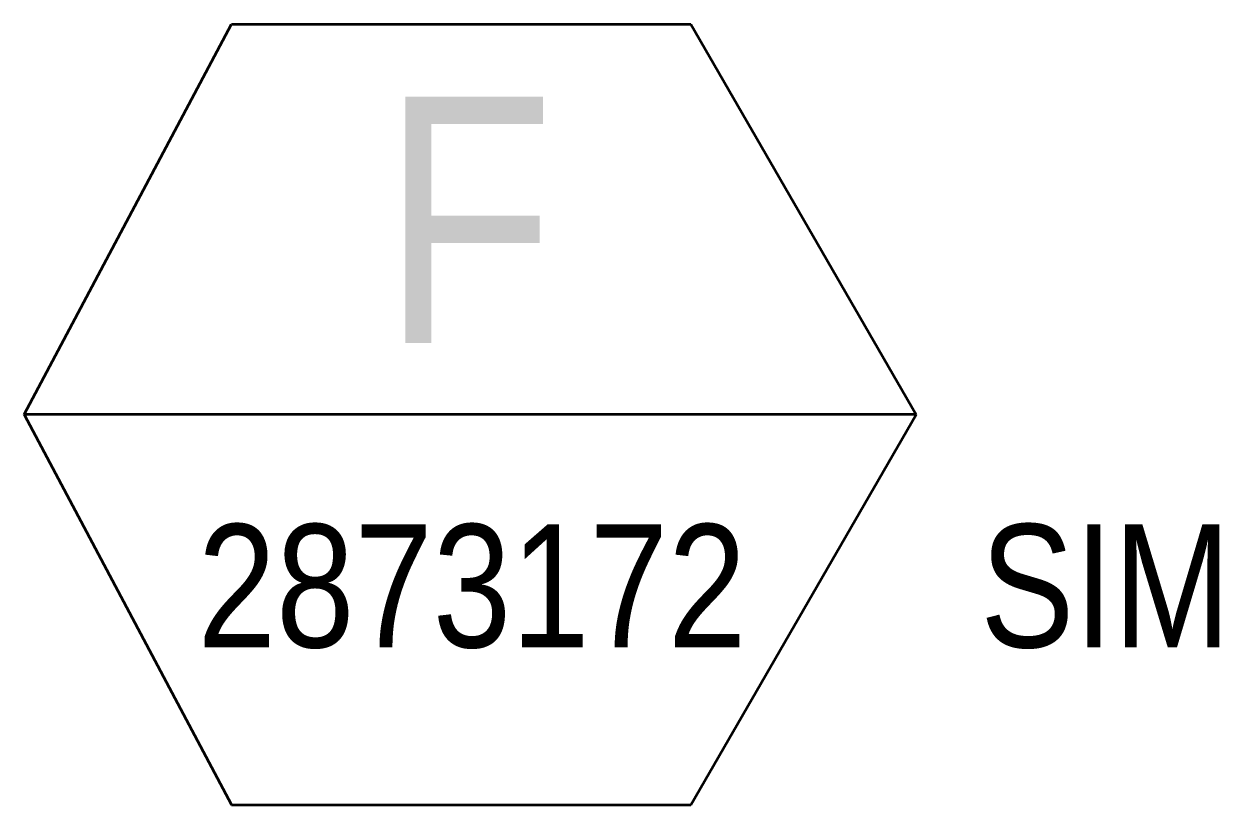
# Model space of a CAD drawing. Header units: metres. Extents: x 2 to 19, y 0 to 511.
# Drawn here: x 13.9015 to 13.92602, y 0.29999 to 0.31585 of the extents above; entities that cross this region are included whole.
import ezdxf

# ---------------------------------------------------------------- set-up
doc = ezdxf.new("R2010")
doc.units = ezdxf.units.M
doc.layers.add('A-DETL', color=7, linetype='Continuous', lineweight=13)
doc.layers.add('G-ANNO-TEXT', color=7, linetype='Continuous', lineweight=9)
doc.styles.add('Arial Narrow_1', font='ARIALN.TTF', dxfattribs={"height": 0.0025})
doc.styles.add('Arial Narrow_3', font='ARIALN.TTF', dxfattribs={"height": 0.005})

msp = doc.modelspace()

# ---------------------------------------------------------------- linework, layer by layer
at = {"layer": 'A-DETL', "lineweight": 35}
for p, q in [((13.901503, 0.307921), (13.905719, 0.31585)), ((13.905719, 0.31585), (13.915052, 0.31585)), ((13.915052, 0.31585), (13.919629, 0.307921)), ((13.901503, 0.307921), (13.905719, 0.299993)), ((13.919629, 0.307921), (13.901503, 0.307921)), ((13.915052, 0.299993), (13.919629, 0.307921)), ((13.905719, 0.299993), (13.915052, 0.299993))]:
    msp.add_line(p, q, dxfattribs=at)

# ---------------------------------------------------------------- texts
at = {"layer": 'G-ANNO-TEXT', "insert": (13.908776, 0.314376), "char_height": 0.005, "attachment_point": 1, "style": 'Arial Narrow_3', "bg_fill": 3, "box_fill_scale": 1, "bg_fill_color": 256, "bg_fill_transparency": 0}
msp.add_mtext('F', dxfattribs=at)
at = {"layer": 'G-ANNO-TEXT', "insert": (13.92093, 0.305692), "char_height": 0.0025, "attachment_point": 1, "style": 'Arial Narrow_1', "bg_fill": 3, "box_fill_scale": 1, "bg_fill_color": 256, "bg_fill_true_color": 13158600, "bg_fill_transparency": 0}
msp.add_mtext('SIM', dxfattribs=at)

# ---------------------------------------------------------------- next in the draw order: texts
at = {"layer": 'G-ANNO-TEXT', "insert": (13.905029, 0.305692), "char_height": 0.0025, "attachment_point": 1, "style": 'Arial Narrow_1', "bg_fill": 3, "box_fill_scale": 1, "bg_fill_color": 256, "bg_fill_true_color": 13158600, "bg_fill_transparency": 0}
msp.add_mtext('2873172', dxfattribs=at)

doc.saveas('drawing.dxf')
